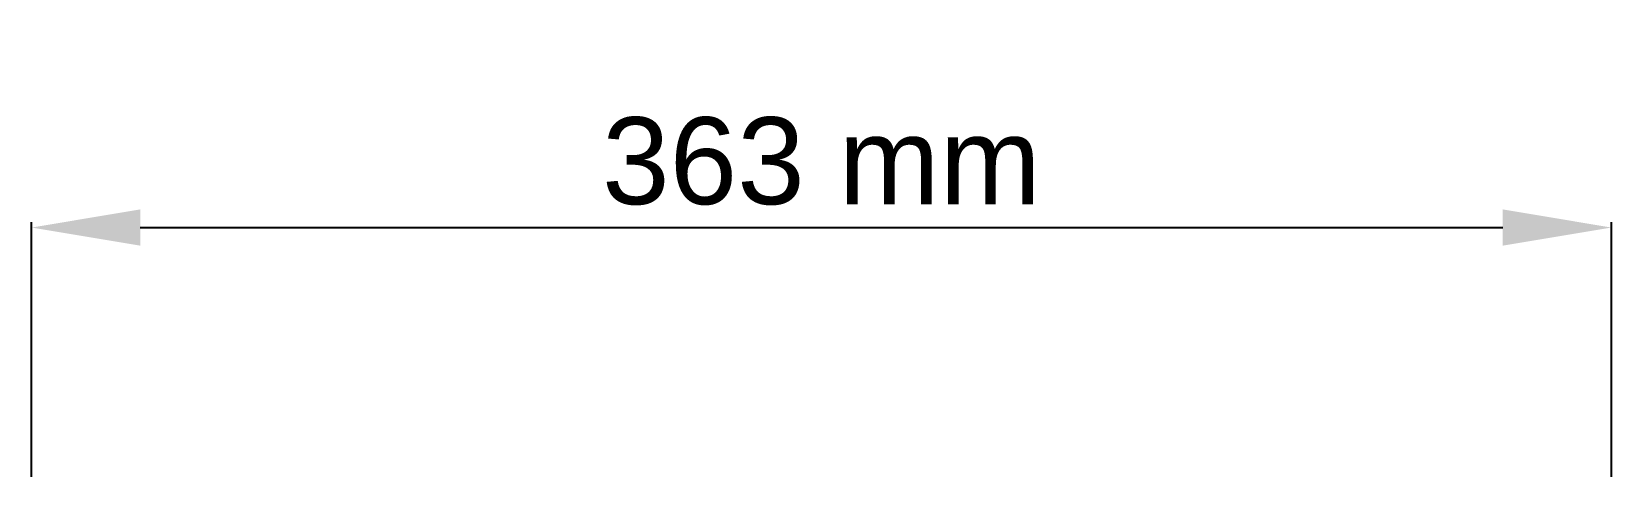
# Model space of a CAD drawing. Header units: millimetres. Extents: x 6152 to 28526, y 1087 to 12861.
# Drawn here: x 7659.9 to 8023.2, y 11034.9 to 11137.9 of the extents above; entities that cross this region are included whole.
import ezdxf

# ---------------------------------------------------------------- set-up
doc = ezdxf.new("R2010")
doc.units = ezdxf.units.MM
doc.header["$LTSCALE"] = 0.05
doc.layers.add('Cotation', color=8, linetype='Continuous', lineweight=9)
doc.styles.get("Standard").update_dxf_attribs({"font": 'arial.ttf'})
doc.dimstyles.new('ISO-25', dxfattribs={"dimtxt": 2.5, "dimasz": 2.5, "dimexe": 1.25, "dimexo": 0.625, "dimtad": 1, "dimtxsty": 'Standard', "dimcen": 2.5, "dimadec": 0, "dimazin": 0, "dimtfac": 1, "dimtmove": 0, "dimatfit": 3, "dimfxl": 1, "dimarcsym": 0})

# ---------------------------------------------------------------- blocks, each defined once
blk = doc.blocks.new('*D7')
at = {"layer": 'Cotation', "color": 0, "lineweight": -2, "transparency": 16777216}
for p, q in [((7659.92, 11035.55), (7659.92, 11094.07)), ((7684.92, 11092.82), (7998.21, 11092.82)), ((8023.21, 11035.55), (8023.21, 11094.07))]:
    blk.add_line(p, q, dxfattribs=at)
at = {"layer": 'Cotation', "color": 0, "transparency": 16777216}
for points in [[(7684.92, 11096.99), (7684.92, 11088.65), (7659.92, 11092.82)], [(7998.21, 11096.99), (7998.21, 11088.65), (8023.21, 11092.82)]]:
    blk.add_solid(points, dxfattribs=at)
at = {"layer": 'Defpoints', "color": 0, "transparency": 16777216}
for p in [(8023.21, 11092.82), (7659.92, 11034.93), (8023.21, 11034.93)]:
    blk.add_point(p, dxfattribs=at)
at = {"layer": 'Cotation', "color": 0, "transparency": 16777216, "insert": (7841.56, 11108.04), "char_height": 20, "attachment_point": 5}
blk.add_mtext('363 mm', dxfattribs=at)

msp = doc.modelspace()

# ---------------------------------------------------------------- dimensions: what is measured, and where the dimension line sits
at = {"layer": 'Cotation'}
dim = msp.add_aligned_dim(p1=(7659.92, 11034.93), p2=(8023.21, 11034.93), distance=57.89, dimstyle='ISO-25', override={"dimtxt": 20, "dimasz": 25, "dimgap": 5, "dimdec": 0, "dimpost": ' mm'}, dxfattribs=at)
dim.commit()
dim.dimension.update_dxf_attribs({"geometry": '*D7', "text_midpoint": (7841.56, 11108.04)})

doc.saveas('drawing.dxf')
